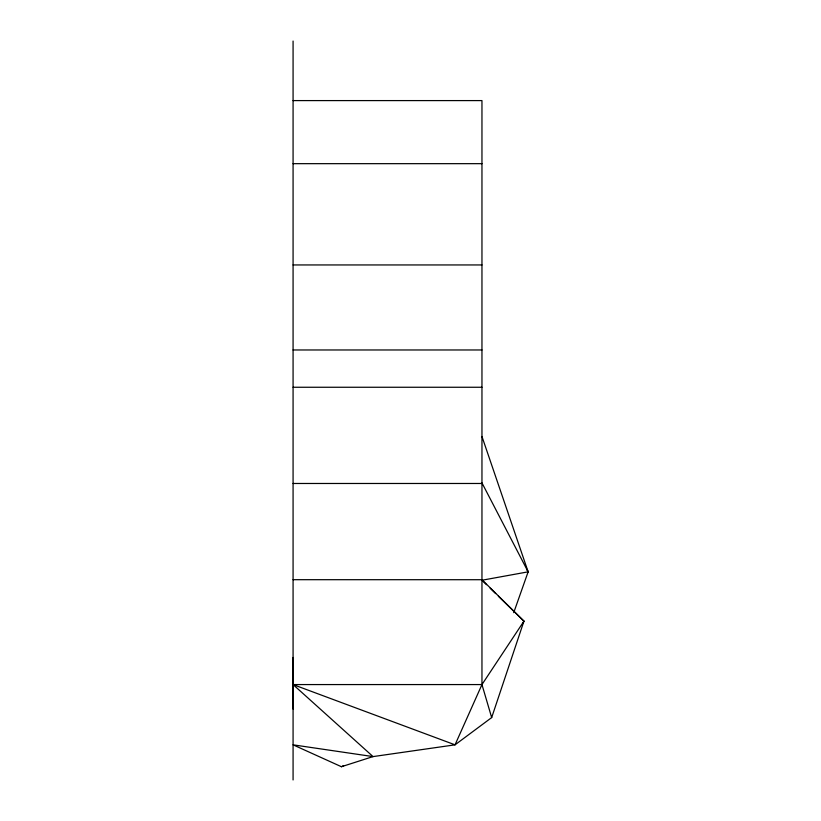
<?xml version="1.0" encoding="UTF-8"?>
<svg xmlns="http://www.w3.org/2000/svg" width="821" height="821" viewBox="0 0 821 821"><rect width="100%" height="100%" fill="white"/><g stroke="black" fill="none" stroke-linecap="round" stroke-linejoin="round"><path stroke-width="1.23" d="M293.076 709.057L293.076 657.457M498.388 596.251L523.952 621.148L481.958 684.57L293.076 684.57L373.052 756.593L293.076 744.832L341.433 766.722L373.052 756.593L455.039 744.832L491.676 717.575L523.952 621.148L481.958 579.718L293.076 579.688M513.73 612.651L528.139 571.837L481.958 436.495M293.076 100.593L481.958 100.593L481.958 684.57L455.039 744.832L293.076 684.57M522.782 623.416L523.952 621.148M341.433 766.722L343.691 765.583M481.958 482.892L528.139 571.837L481.958 580.242L486.514 584.696M293.076 163.666L481.958 163.666M293.076 264.947L481.958 264.947M293.076 349.972L481.958 349.972M293.076 387.255L481.958 387.255M293.076 483.477L481.958 483.477M490.168 588.247L495.648 593.583M526.887 569.61L528.139 571.837M481.958 684.57L491.676 717.575M293.076 41.05L293.076 779.95"/></g></svg>
